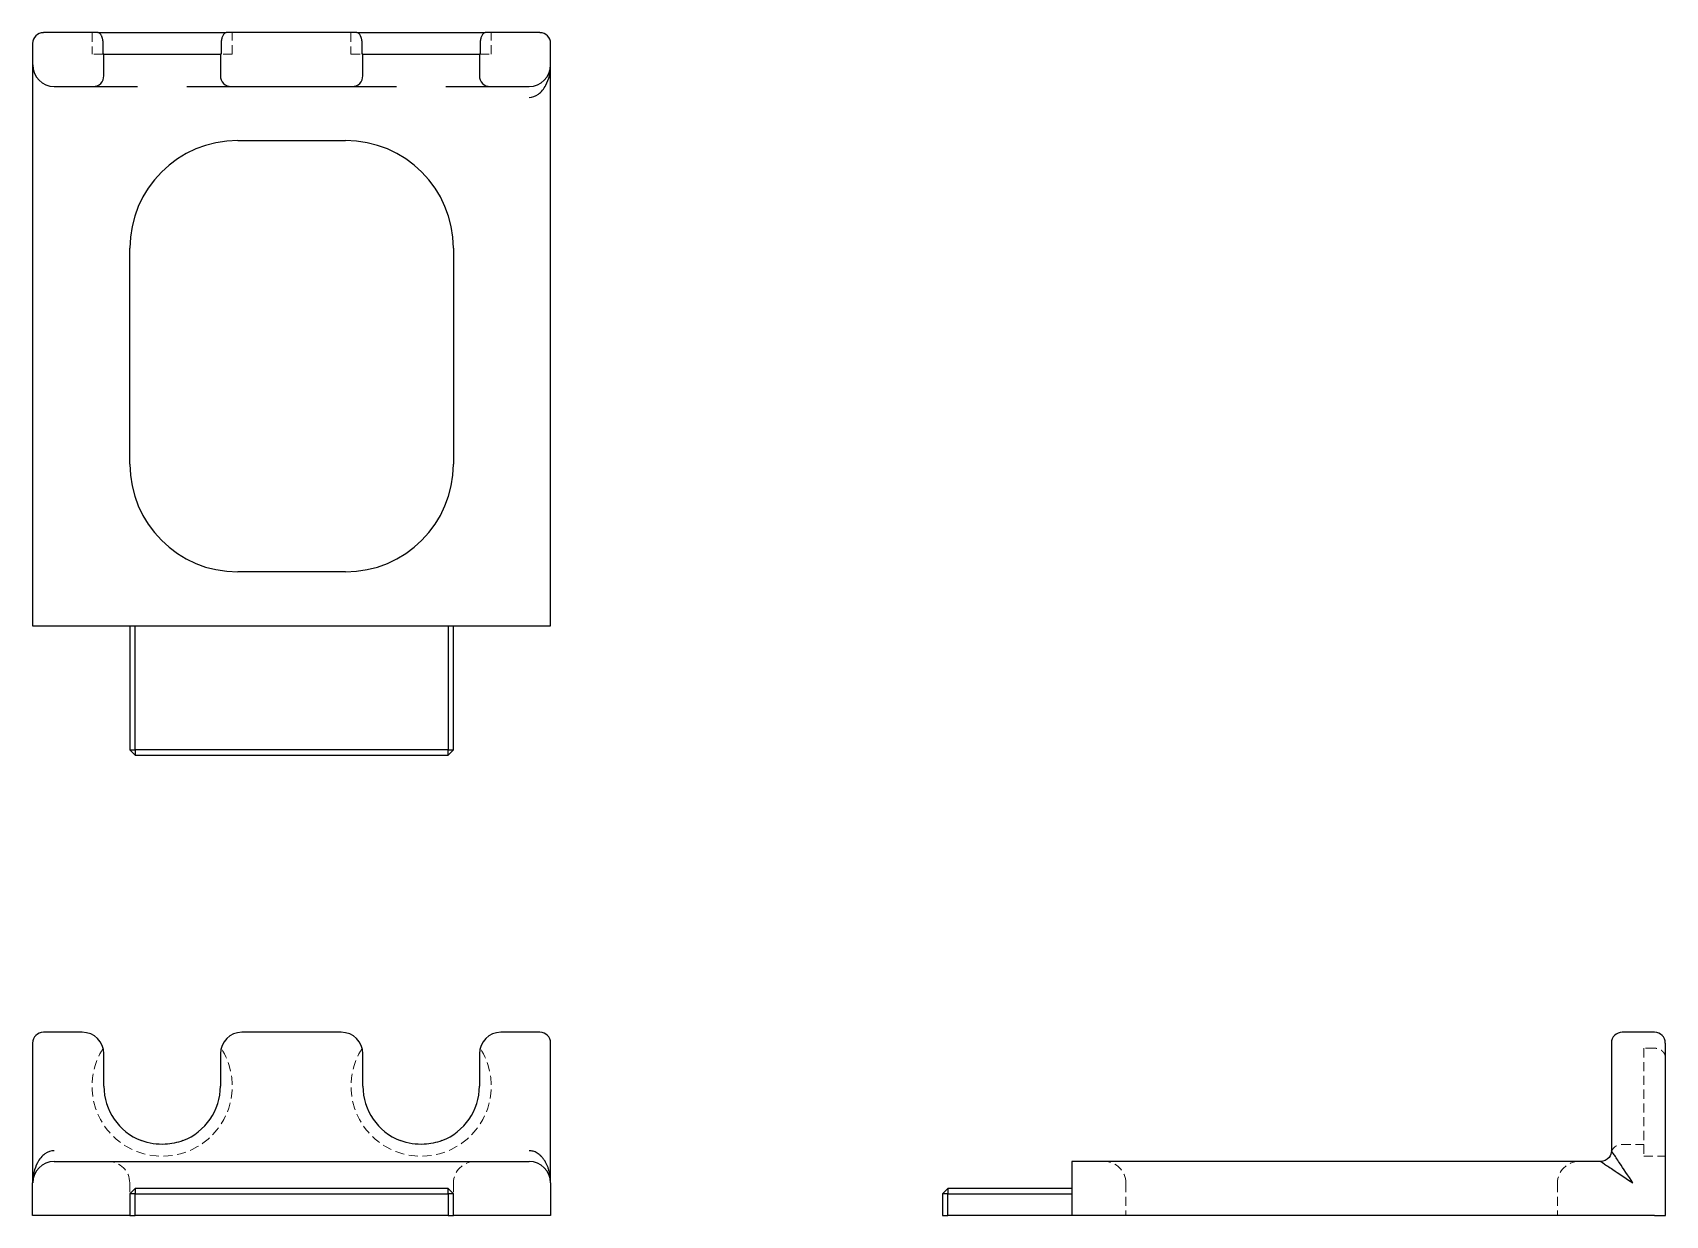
# Model space of a CAD drawing. Header units: millimetres. Extents: x 47 to 273, y 44 to 208.
import ezdxf

# ---------------------------------------------------------------- set-up
doc = ezdxf.new("R2010")
doc.units = ezdxf.units.MM
doc.linetypes.add('HIDDEN', pattern=[1.905, 1.27, -0.635])

msp = doc.modelspace()

# ---------------------------------------------------------------- linework, layer by layer
at = {"color": 7, "linetype": 'Continuous', "lineweight": 25}
for p, q in [((54.05, 208), (48.67, 208)), ((55.49, 208), (54.05, 208)), ((56.22, 208), (55.49, 208)), ((56.21, 208), (73.96, 208)), ((74.69, 208), (73.96, 208)), ((76.13, 208), (74.69, 208)), ((89.87, 208), (76.13, 208)), ((91.31, 208), (89.87, 208)), ((92.04, 208), (91.31, 208)), ((92.03, 208), (109.78, 208)), ((110.51, 208), (109.78, 208)), ((111.95, 208), (110.51, 208)), ((117.33, 208), (111.95, 208)), ((47.18, 206.5), (47.18, 203.52)), ((56.93, 205.01), (56.93, 206.5)), ((73.25, 206.5), (73.25, 205.01)), ((92.75, 205.01), (92.75, 206.5)), ((109.07, 206.5), (109.07, 205.01)), ((118.82, 203.52), (118.82, 206.5)), ((47.18, 203.52), (47.18, 125.91)), ((57.03, 205.01), (56.93, 205.01)), ((57.03, 202.03), (57.03, 205.01)), ((57.03, 205.01), (73.15, 205.01)), ((73.15, 205.01), (73.15, 202.03)), ((73.25, 205.01), (73.15, 205.01)), ((92.85, 205.01), (92.75, 205.01)), ((92.85, 202.03), (92.85, 205.01)), ((92.85, 205.01), (108.97, 205.01)), ((108.97, 205.01), (108.97, 202.03)), ((109.07, 205.01), (108.97, 205.01)), ((118.82, 125.91), (118.82, 203.52)), ((50.17, 200.53), (54.05, 200.53)), ((54.05, 200.53), (55.54, 200.53)), ((55.54, 200.53), (61.68, 200.53)), ((68.5, 200.53), (74.64, 200.53)), ((74.64, 200.53), (76.13, 200.53)), ((76.13, 200.53), (89.87, 200.53)), ((89.87, 200.53), (91.36, 200.53)), ((91.36, 200.53), (97.5, 200.53)), ((104.32, 200.53), (110.46, 200.53)), ((110.46, 200.53), (111.95, 200.53)), ((111.95, 200.53), (115.83, 200.53)), ((75.54, 193.08), (90.46, 193.08)), ((60.61, 148.3), (60.61, 178.15)), ((105.39, 178.15), (105.39, 148.3)), ((90.46, 133.38), (75.54, 133.38)), ((47.18, 125.91), (50.17, 125.91)), ((50.17, 125.91), (115.83, 125.91)), ((60.61, 125.91), (60.61, 108.75)), ((61.36, 108.75), (61.36, 125.91)), ((104.64, 125.91), (104.64, 108.75)), ((105.39, 108.75), (105.39, 125.91)), ((115.83, 125.91), (118.82, 125.91)), ((60.61, 108.75), (61.36, 108.75)), ((61.36, 108), (60.61, 108.75)), ((104.64, 108.75), (61.36, 108.75)), ((61.36, 108.75), (61.36, 108)), ((104.64, 108.75), (105.39, 108.75)), ((104.64, 108), (104.64, 108.75)), ((105.39, 108.75), (104.64, 108)), ((61.36, 108), (104.64, 108)), ((47.18, 68.18), (47.18, 48.81)), ((50.17, 69.67), (48.67, 69.67)), ((54.05, 69.67), (50.17, 69.67)), ((89.87, 69.67), (76.13, 69.67)), ((115.83, 69.67), (111.95, 69.67)), ((117.33, 69.67), (115.83, 69.67)), ((118.82, 48.81), (118.82, 68.18)), ((265.53, 68.18), (265.53, 53.28)), ((268.52, 69.67), (267.03, 69.67)), ((271.5, 69.67), (268.52, 69.67)), ((273, 44.33), (273, 68.18)), ((57.03, 62.21), (57.03, 66.69)), ((73.15, 66.69), (73.15, 62.21)), ((92.85, 62.21), (92.85, 66.69)), ((108.97, 66.69), (108.97, 62.21)), ((50.17, 51.79), (115.83, 51.79)), ((190.91, 51.79), (190.91, 48.81)), ((264.04, 51.79), (190.91, 51.79)), ((47.18, 44.33), (47.18, 48.81)), ((60.61, 47.31), (61.36, 48.06)), ((61.36, 48.06), (61.36, 47.31)), ((104.64, 48.06), (61.36, 48.06)), ((104.64, 47.31), (104.64, 48.06)), ((104.64, 48.06), (105.39, 47.31)), ((118.82, 48.81), (118.82, 44.33)), ((173, 47.31), (173.75, 48.06)), ((173.75, 48.06), (173.75, 47.31)), ((190.91, 48.06), (173.75, 48.06)), ((190.91, 48.81), (190.91, 44.33)), ((61.36, 47.31), (60.61, 47.31)), ((60.61, 47.31), (60.61, 44.33)), ((61.36, 44.33), (61.36, 47.31)), ((61.36, 47.31), (104.64, 47.31)), ((104.64, 47.31), (104.64, 44.33)), ((105.39, 47.31), (104.64, 47.31)), ((105.39, 44.33), (105.39, 47.31)), ((173.75, 47.31), (173, 47.31)), ((173, 47.31), (173, 44.33)), ((173.75, 47.31), (190.91, 47.31)), ((173.75, 44.33), (173.75, 47.31)), ((60.61, 44.33), (47.18, 44.33)), ((60.61, 44.33), (61.36, 44.33)), ((104.64, 44.33), (61.36, 44.33)), ((104.64, 44.33), (105.39, 44.33)), ((118.82, 44.33), (105.39, 44.33)), ((173, 44.33), (173.75, 44.33)), ((190.91, 44.33), (173.75, 44.33)), ((271.5, 44.33), (190.91, 44.33)), ((271.5, 44.33), (273, 44.33))]:
    msp.add_line(p, q, dxfattribs=at)
at = {"color": 7, "linetype": 'HIDDEN', "lineweight": 18}
for p, q in [((55.39, 208), (55.39, 205.01)), ((74.79, 205.01), (74.79, 208)), ((91.21, 208), (91.21, 205.01)), ((110.61, 205.01), (110.61, 208)), ((56.93, 205.01), (55.39, 205.01)), ((74.79, 205.01), (73.25, 205.01)), ((91.21, 205.01), (92.75, 205.01)), ((109.07, 205.01), (110.61, 205.01)), ((271.5, 67.45), (270.01, 67.45)), ((270.01, 67.45), (270.01, 52.51)), ((266.95, 54.15), (270.01, 54.15)), ((270.01, 52.51), (273, 52.51)), ((60.61, 48.81), (60.61, 47.31)), ((105.39, 48.81), (105.39, 47.31)), ((118.82, 48.81), (118.8, 49.09)), ((198.38, 48.81), (198.38, 44.33)), ((258.08, 48.81), (258.08, 44.33))]:
    msp.add_line(p, q, dxfattribs=at)
at = {"color": 7, "linetype": 'Continuous', "lineweight": 25}
for centre, radius, start, end in [((48.67, 206.5), 1.49, 90, 180), ((117.33, 206.5), 1.49, 0, 90), ((50.17, 203.52), 2.98, 180, 270), ((115.83, 203.52), 2.98, 270, 0), ((55.54, 202.03), 1.49, 270, 0), ((74.64, 202.03), 1.49, 180, 270), ((91.36, 202.03), 1.49, 270, 0), ((110.46, 202.03), 1.49, 180, 270), ((75.54, 178.15), 14.92, 90, 180), ((90.46, 178.15), 14.92, 0, 90), ((75.54, 148.3), 14.92, 180, 270), ((90.46, 148.3), 14.92, 270, 0), ((48.67, 68.18), 1.49, 90, 180), ((54.05, 66.69), 2.98, 0, 90), ((76.13, 66.69), 2.98, 90, 180), ((89.87, 66.69), 2.98, 0, 90), ((111.95, 66.69), 2.98, 90, 180), ((117.33, 68.18), 1.49, 0, 90), ((267.03, 68.18), 1.49, 90, 180), ((271.5, 68.18), 1.49, 0, 90), ((65.09, 62.21), 8.06, 180, 249.0909), ((65.09, 62.21), 8.06, 290.9091, 0), ((100.91, 62.21), 8.06, 180, 249.0909), ((100.91, 62.21), 8.06, 290.9091, 0), ((50.17, 48.81), 2.98, 90, 180), ((115.83, 48.81), 2.98, 0, 90)]:
    msp.add_arc(centre, radius, start, end, dxfattribs=at)
at = {"color": 7, "linetype": 'HIDDEN', "lineweight": 18}
for centre, radius, start, end in [((65.09, 62.21), 9.7, 147.262, 32.738), ((100.91, 62.21), 9.7, 147.262, 32.738), ((57.63, 48.81), 2.98, 0, 90), ((108.37, 48.81), 2.98, 90, 180), ((195.4, 48.81), 2.98, 0, 90), ((261.06, 48.81), 2.98, 90, 180)]:
    msp.add_arc(centre, radius, start, end, dxfattribs=at)
at = {"color": 7, "linetype": 'Continuous', "lineweight": 25}
for points, knots in [([(56.93, 206.5), (56.93, 206.54), (56.93, 206.62), (56.92, 206.75), (56.91, 206.87), (56.89, 206.99), (56.86, 207.12), (56.83, 207.24), (56.79, 207.35), (56.75, 207.46), (56.69, 207.59), (56.6, 207.75), (56.49, 207.88), (56.38, 207.95), (56.3, 207.99), (56.25, 207.99), (56.22, 208)], [0, 0, 0, 0, 0.050997, 0.103502, 0.157396, 0.212534, 0.268747, 0.325842, 0.383606, 0.441811, 0.500218, 0.614789, 0.749989, 0.836502, 0.920006, 1, 1, 1, 1]), ([(73.96, 208), (73.94, 208), (73.91, 207.99), (73.86, 207.98), (73.81, 207.96), (73.76, 207.93), (73.69, 207.87), (73.59, 207.75), (73.48, 207.58), (73.4, 207.38), (73.33, 207.17), (73.28, 206.95), (73.26, 206.73), (73.25, 206.58), (73.25, 206.5)], [0, 0, 0, 0, 0.047584, 0.096493, 0.146639, 0.197912, 0.250181, 0.37345, 0.500022, 0.604955, 0.708626, 0.809727, 0.907142, 1, 1, 1, 1]), ([(92.75, 206.5), (92.75, 206.54), (92.75, 206.62), (92.74, 206.75), (92.73, 206.87), (92.71, 206.99), (92.68, 207.12), (92.65, 207.24), (92.61, 207.35), (92.57, 207.46), (92.51, 207.59), (92.41, 207.75), (92.3, 207.88), (92.2, 207.95), (92.12, 207.99), (92.07, 207.99), (92.04, 208)], [0, 0, 0, 0, 0.050997, 0.103502, 0.157396, 0.212534, 0.268747, 0.325842, 0.383606, 0.441811, 0.500218, 0.614789, 0.749989, 0.836502, 0.920006, 1, 1, 1, 1]), ([(109.78, 208), (109.76, 208), (109.73, 207.99), (109.68, 207.98), (109.63, 207.96), (109.58, 207.93), (109.51, 207.87), (109.41, 207.75), (109.3, 207.58), (109.21, 207.38), (109.15, 207.17), (109.1, 206.95), (109.07, 206.73), (109.07, 206.58), (109.07, 206.5)], [0, 0, 0, 0, 0.047584, 0.096493, 0.146639, 0.197912, 0.250181, 0.37345, 0.500022, 0.604955, 0.708626, 0.809727, 0.907142, 1, 1, 1, 1]), ([(115.83, 199.04), (116.28, 199.04), (117.17, 199.35), (118.43, 200.85), (118.82, 202.51), (118.82, 203.52)], [-1.570796, -1.570796, -1.570796, -1.570796, -1.121997, -0.673198, 0, 0, 0, 0]), ([(67.97, 54.68), (67.18, 54.38), (65.24, 53.97), (63.26, 54.28), (62.21, 54.68)], [0, 0, 0, 0, 0.2002375, 0.4672208, 0.4672208, 0.4672208, 0.4672208]), ([(103.79, 54.68), (103, 54.38), (101.06, 53.97), (99.08, 54.28), (98.03, 54.68)], [0, 0, 0, 0, 0.2002375, 0.4672208, 0.4672208, 0.4672208, 0.4672208]), ([(50.17, 53.28), (49.72, 53.28), (48.83, 52.98), (47.57, 51.48), (47.18, 49.81), (47.18, 48.81)], [0, 0, 0, 0, 0.448799, 0.897598, 1.570796, 1.570796, 1.570796, 1.570796]), ([(118.8, 49.09), (118.8, 49.23), (118.79, 49.57), (118.71, 50.04), (118.6, 50.52), (118.47, 50.94), (118.31, 51.32), (118.14, 51.66), (117.95, 51.98), (117.73, 52.28), (117.41, 52.62), (116.99, 52.96), (116.42, 53.23), (116.02, 53.27), (115.83, 53.28)], [0, 0, 0, 0, 0.080881, 0.189743, 0.272942, 0.356174, 0.432845, 0.503019, 0.566782, 0.635133, 0.698609, 0.812048, 0.910762, 1, 1, 1, 1]), ([(265.53, 53.28), (265.53, 52.95), (265.26, 52.17), (264.49, 51.79), (264.04, 51.79)], [0, 0, 0, 0, 0.428571, 1, 1, 1, 1]), ([(268.52, 48.81), (267.85, 49.81), (266.74, 51.48), (265.74, 52.98), (265.53, 53.28), (265.53, 53.28)], [-1.570796, -1.570796, -1.570796, -1.570796, -0.897598, -0.448799, 0, 0, 0, 0]), ([(264.04, 51.79), (264.04, 51.79), (264.35, 51.59), (265.85, 50.59), (267.51, 49.48), (268.52, 48.81)], [-1.570796, -1.570796, -1.570796, -1.570796, -1.121997, -0.673198, 0, 0, 0, 0])]:
    msp.add_open_spline(points, degree=3, knots=knots, dxfattribs=at)
at = {"color": 7, "linetype": 'HIDDEN', "lineweight": 18}
for points, knots in [([(273, 66.14), (273, 66.17), (272.99, 66.24), (272.98, 66.35), (272.96, 66.45), (272.93, 66.55), (272.87, 66.7), (272.75, 66.89), (272.58, 67.08), (272.38, 67.22), (272.17, 67.33), (271.95, 67.4), (271.73, 67.45), (271.58, 67.45), (271.5, 67.45)], [0, 0, 0, 0, 0.047584, 0.096493, 0.146639, 0.197912, 0.250181, 0.37345, 0.500022, 0.604955, 0.708626, 0.809727, 0.907142, 1, 1, 1, 1]), ([(265.51, 53), (265.54, 53.12), (265.61, 53.35), (265.85, 53.69), (266.13, 53.9), (266.38, 54.04), (266.66, 54.13), (266.86, 54.14), (266.96, 54.15)], [0, 0, 0, 0, 0.261118, 0.501879, 0.62136, 0.743165, 0.868991, 1, 1, 1, 1]), ([(265.51, 53), (265.54, 53.12), (265.61, 53.35), (265.85, 53.69), (266.13, 53.9), (266.38, 54.04), (266.66, 54.13), (266.86, 54.14), (266.96, 54.15)], [0, 0, 0, 0, 0.261302, 0.502092, 0.621544, 0.743298, 0.869062, 1, 1, 1, 1])]:
    msp.add_open_spline(points, degree=3, knots=knots, dxfattribs=at)

doc.saveas('drawing.dxf')
